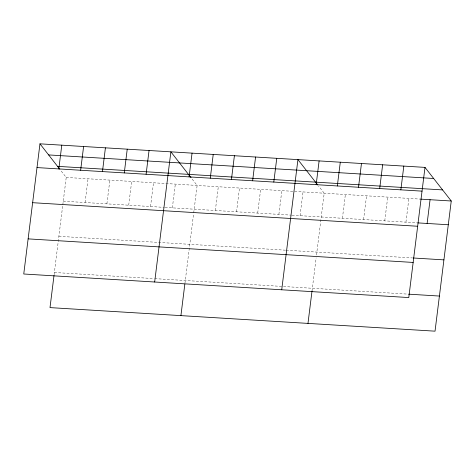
<?xml version="1.0" encoding="UTF-8"?>
<svg xmlns="http://www.w3.org/2000/svg" width="475" height="475" viewBox="0 0 475 475"><rect width="100%" height="100%" fill="white"/><g stroke="black" fill="none" stroke-linecap="round" stroke-linejoin="round"><path stroke-width="0.36" stroke-dasharray="2.38 1.78" d="M54.108 274.687L62.712 205.58M62.807 204.85L66.221 177.442L60.153 169.676M85.078 202.528L88.035 178.778M106.899 203.864L109.856 180.114M128.713 205.2L131.676 181.45M150.533 206.536L153.49 182.786M172.354 207.866L175.311 184.116M184.923 283.433L193.622 213.596M193.717 212.859L197.131 185.452L191.496 178.244M215.347 210.496L218.304 186.746M236.526 211.797L239.483 188.047M257.699 213.091L260.656 189.341M278.878 214.385L281.835 190.635M300.052 215.68L303.014 191.93M311.986 291.205L316.136 257.883M316.498 254.992L324.188 193.23L318.559 186.016M342.41 218.274L345.367 194.524M363.583 219.569L366.546 195.819M384.762 220.863L387.719 197.113M405.941 222.158L408.898 198.413M66.221 177.442L419.853 199.078M63.258 201.192L164.35 207.379M165.08 207.421L291.294 215.145M292.024 215.193L416.89 222.828M58.888 236.312L285.457 250.177M286.188 250.218L412.52 257.949M54.382 272.496L154.019 278.587M154.743 278.635L408.743 294.173"/><path stroke-width="0.71" d="M39.965 143.83L23.75 273.998L408.779 297.558L424.994 167.39L39.965 143.83L59.719 169.124M58.823 168.916L61.78 145.166M54.013 275.423L50.006 307.61L435.035 331.17L451.25 201.002L424.994 167.39M80.643 170.246L83.6 146.502M102.463 171.582L105.42 147.832M124.278 172.918L127.235 149.168M146.098 174.254L149.055 150.504M154.66 282.007L170.875 151.84L191.063 177.686M189.092 176.884L192.048 153.134M180.916 315.62L184.834 284.163M210.271 178.178L213.227 154.428M231.444 179.479L234.407 155.729M252.623 180.773L255.58 157.023M273.802 182.067L276.759 158.317M281.723 289.78L297.932 159.612L317.692 184.906M316.154 184.656L319.111 160.906M307.978 323.398L311.986 291.205M337.327 185.957L340.29 162.207M358.506 187.251L361.463 163.501M379.685 188.545L382.642 164.795M400.858 189.84L403.821 166.09M427.114 223.458L430.071 199.708M48.628 154.921L433.657 178.481M57.552 166.351L442.587 189.911M37.002 167.58L422.037 191.14M420.583 199.126L451.25 201.002M417.62 222.876L448.293 224.752M32.633 202.694L417.662 226.254M413.25 257.996L443.917 259.873M28.126 238.877L413.155 262.438M408.743 294.173L439.411 296.05"/></g></svg>
